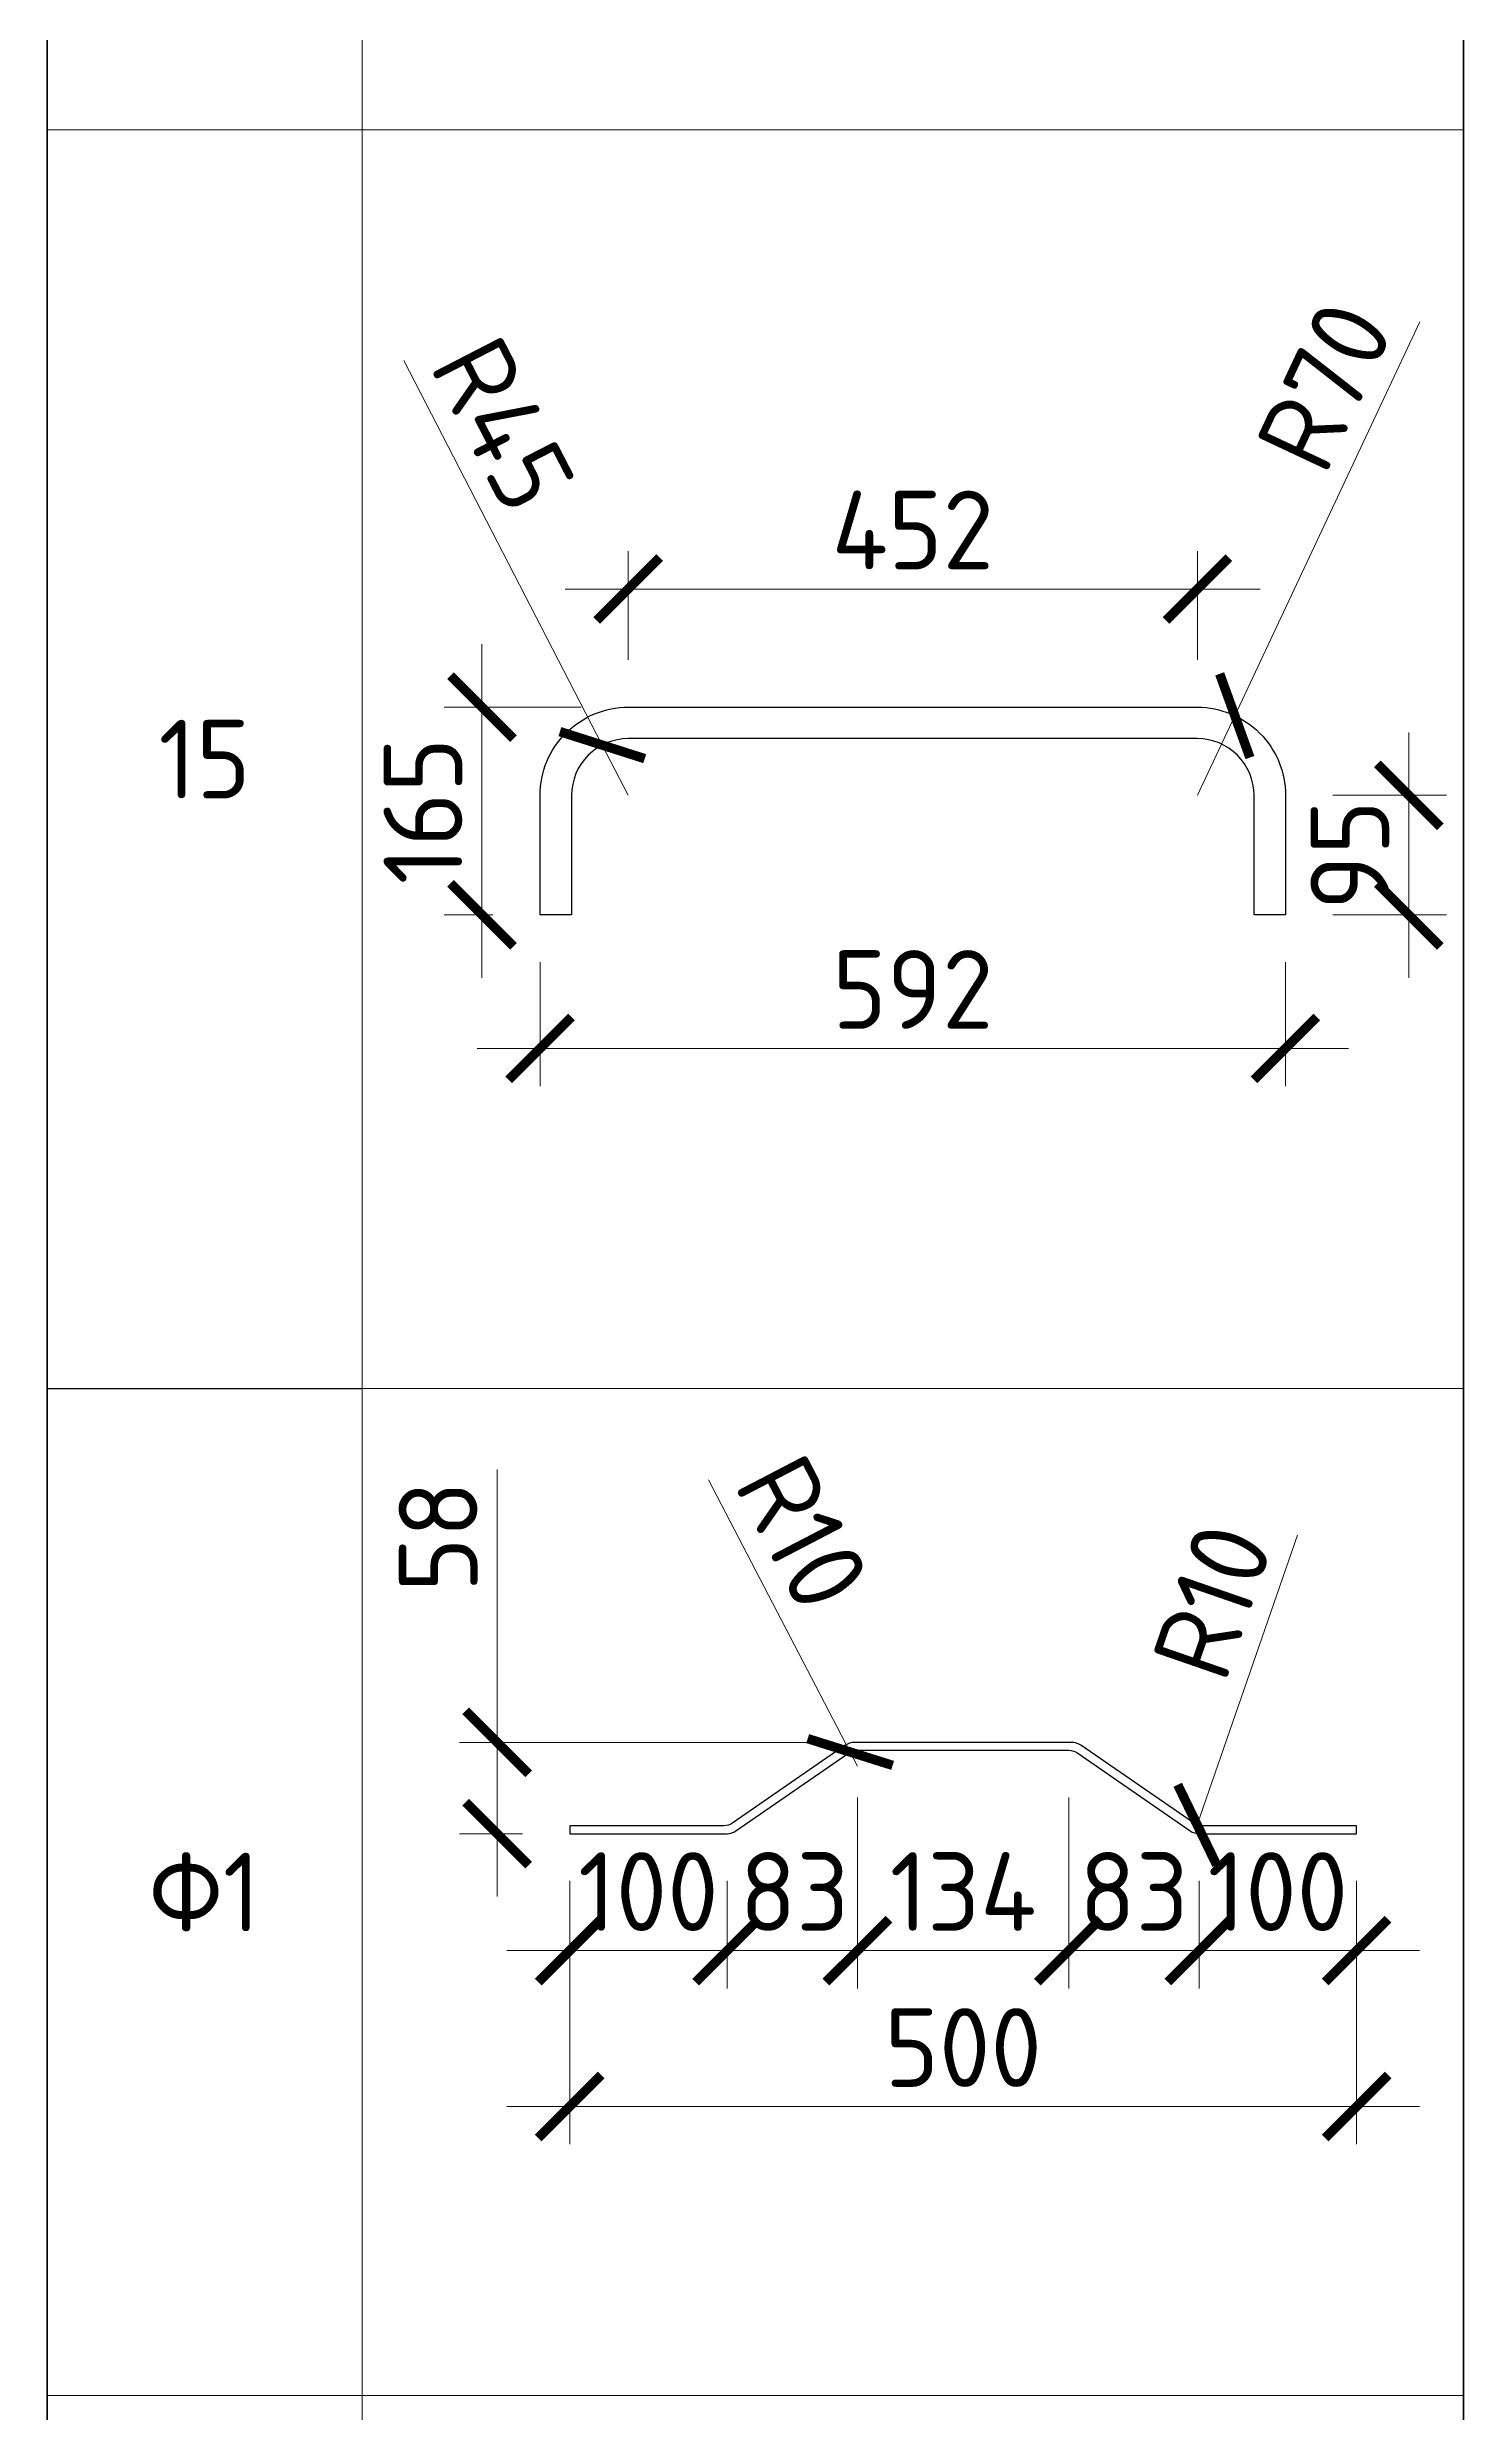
# Model space of a CAD drawing. Header units: millimetres. Extents: x -65574 to 111613, y -106550 to -50518.
# Drawn here: x 110592 to 111492, y -71346 to -69843 of the extents above; entities that cross this region are included whole.
import ezdxf

# ---------------------------------------------------------------- set-up
doc = ezdxf.new("R2010")
doc.units = ezdxf.units.MM
doc.layers.get('Defpoints').update_dxf_attribs({"color": 6})
doc.styles.add('GOST-2.304_Type-B', font='GOST Common.ttf')
doc.dimstyles.new('УРСТ', dxfattribs={"dimtxt": 2.5, "dimasz": 2, "dimexe": 1.2, "dimexo": 1.5, "dimtad": 1, "dimdec": 0, "dimrnd": 1, "dimtxsty": 'GOST-2.304_Type-B', "dimblk": 'ARCHTICK', "dimcen": 2, "dimdle": 2, "dimazin": 3, "dimtfac": 1, "dimtdec": 0, "dimtmove": 1, "dimatfit": 0, "dimldrblk": 'NONE', "dimlwd": 15, "dimlwe": 15, "dimarcsym": 0})

# ---------------------------------------------------------------- blocks, each defined once
blk = doc.blocks.new('*T36')
at = {"color": 7, "lineweight": 50, "transparency": 16777216}
for p, q in [((0, 0), (900, 0)), ((0, 0), (0, -6910)), ((900, 0), (900, -6910)), ((0, -6910), (900, -6910))]:
    blk.add_line(p, q, dxfattribs=at)
at = {"color": 7, "lineweight": 20, "transparency": 16777216}
for p, q in [((200, 0), (200, -6910)), ((0, -150), (900, -150)), ((0, -950), (900, -950)), ((0, -1750), (900, -1750)), ((0, -2750), (900, -2750)), ((0, -3550), (900, -3550)), ((200, -4350), (900, -4350)), ((0, -4990), (900, -4990))]:
    blk.add_line(p, q, dxfattribs=at)
at = {"color": 0, "lineweight": -2, "transparency": 16777216}
blk.add_line((0, -4350), (200, -4350), dxfattribs=at)
at = {"color": 7, "lineweight": 15, "transparency": 16777216}
blk.add_line((0, -5630), (900, -5630), dxfattribs=at)
at = {"color": 7, "lineweight": -2, "transparency": 16777216}
blk.add_line((0, -6270), (900, -6270), dxfattribs=at)
at = {"transparency": 16777216, "attachment_point": 5, "style": 'GOST-2.304_Type-B'}
for s, insert, char_height, width in [('Поз.', (100, -75), 50, 199.4), ('{\\H20x;Эскиз}', (550, -75), 2.5, 699.4), ('{\\H0.28571x;11}', (100, -550), 175, 199.4), ('12', (100, -1350), 50, 199.4), ('{\\H0.28571x;13}', (100, -2250), 175, 199.4), ('14', (100, -3150), 50, 199.4), ('{\\H0.28571x;15}', (100, -3950), 175, 199.4), ('Ф1', (100, -4670), 50, 199.4), ('Ф2', (100, -5310), 50, 199.4), ('Ф3', (100, -5950), 50, 199.4), ('Ф4', (100, -6590), 50, 199.4)]:
    blk.add_mtext(s, dxfattribs=dict(at, insert=insert, char_height=char_height, width=width))
blk = doc.blocks.new('_ArchTick')
at = {"color": 0, "linetype": 'ByBlock', "const_width": 0.15}
blk.add_lwpolyline([(-0.5, -0.5), (0.5, 0.5)], dxfattribs=at)
blk = doc.blocks.new('*D41')
at = {"color": 0, "lineweight": 15, "transparency": 16777216}
for p, q in [((110878.3, -70746.4), (110878.3, -70919.8)), ((110878.3, -70919.8), (110878.3, -70879.8)), ((111075.2, -70919.8), (110854.3, -70919.8)), ((110878.3, -70919.8), (110878.3, -70977.8)), ((110878.3, -70919.8), (110878.3, -70977.8)), ((110894.4, -70977.8), (110854.3, -70977.8)), ((110878.3, -70977.8), (110878.3, -71017.8))]:
    blk.add_line(p, q, dxfattribs=at)
at = {"layer": 'Defpoints', "color": 0, "lineweight": -2, "transparency": 16777216}
for p in [(111105.2, -70919.8), (110878.3, -70977.8), (110924.4, -70977.8)]:
    blk.add_point(p, dxfattribs=at)
at = {"color": 0, "lineweight": 15, "transparency": 16777216, "xscale": 40, "yscale": 40, "zscale": 40}
for p, rotation in [((110878.3, -70919.8), 270), ((110878.3, -70977.8), 90)]:
    blk.add_blockref('_ArchTick', p, dxfattribs=dict(at, rotation=rotation))
at = {"color": 0, "lineweight": 15, "transparency": 16777216, "insert": (110840.8, -70788.9), "char_height": 50, "attachment_point": 5, "rotation": 90, "style": 'GOST-2.304_Type-B'}
blk.add_mtext('\\A1;58', dxfattribs=at)
blk = doc.blocks.new('_None')
blk = doc.blocks.new('*D42')
at = {"color": 0, "lineweight": 15, "transparency": 16777216}
for p, q in [((110924.4, -71007.8), (110924.4, -71076.1)), ((111024.4, -71007.8), (111024.4, -71076.1)), ((110884.4, -71052.1), (111064.4, -71052.1))]:
    blk.add_line(p, q, dxfattribs=at)
at = {"layer": 'Defpoints', "color": 0, "lineweight": -2, "transparency": 16777216}
for p in [(110924.4, -70977.8), (111024.4, -70977.8), (111024.4, -71052.1)]:
    blk.add_point(p, dxfattribs=at)
at = {"color": 0, "lineweight": 15, "transparency": 16777216, "xscale": 40, "yscale": 40, "zscale": 40, "rotation": 180}
blk.add_blockref('_ArchTick', (110924.4, -71052.1), dxfattribs=at)
at = {"color": 0, "lineweight": 15, "transparency": 16777216, "xscale": 40, "yscale": 40, "zscale": 40}
blk.add_blockref('_ArchTick', (111024.4, -71052.1), dxfattribs=at)
at = {"color": 0, "lineweight": 15, "transparency": 16777216, "insert": (110974.4, -71014.6), "char_height": 50, "attachment_point": 5, "style": 'GOST-2.304_Type-B'}
blk.add_mtext('\\A1;100', dxfattribs=at)
blk = doc.blocks.new('*D43')
at = {"color": 0, "lineweight": 15, "transparency": 16777216}
for p, q in [((111107.2, -70954.8), (111107.2, -71076.1)), ((111024.4, -71007.8), (111024.4, -71076.1)), ((110984.4, -71052.1), (111147.2, -71052.1))]:
    blk.add_line(p, q, dxfattribs=at)
at = {"layer": 'Defpoints', "color": 0, "lineweight": -2, "transparency": 16777216}
for p in [(111107.2, -70924.8), (111024.4, -70977.8), (111107.2, -71052.1)]:
    blk.add_point(p, dxfattribs=at)
at = {"color": 0, "lineweight": 15, "transparency": 16777216, "xscale": 40, "yscale": 40, "zscale": 40, "rotation": 180}
blk.add_blockref('_ArchTick', (111024.4, -71052.1), dxfattribs=at)
at = {"color": 0, "lineweight": 15, "transparency": 16777216, "xscale": 40, "yscale": 40, "zscale": 40}
blk.add_blockref('_ArchTick', (111107.2, -71052.1), dxfattribs=at)
at = {"color": 0, "lineweight": 15, "transparency": 16777216, "insert": (111067.2, -71014.6), "char_height": 50, "attachment_point": 5, "style": 'GOST-2.304_Type-B'}
blk.add_mtext('\\A1;83', dxfattribs=at)
blk = doc.blocks.new('*D44')
at = {"color": 0, "lineweight": 15, "transparency": 16777216}
for p, q in [((111107.2, -70954.8), (111107.2, -71076.1)), ((111241.5, -70954.8), (111241.5, -71076.1)), ((111067.2, -71052.1), (111281.5, -71052.1))]:
    blk.add_line(p, q, dxfattribs=at)
at = {"layer": 'Defpoints', "color": 0, "lineweight": -2, "transparency": 16777216}
for p in [(111107.2, -70924.8), (111241.5, -70924.8), (111241.5, -71052.1)]:
    blk.add_point(p, dxfattribs=at)
at = {"color": 0, "lineweight": 15, "transparency": 16777216, "xscale": 40, "yscale": 40, "zscale": 40, "rotation": 180}
blk.add_blockref('_ArchTick', (111107.2, -71052.1), dxfattribs=at)
at = {"color": 0, "lineweight": 15, "transparency": 16777216, "xscale": 40, "yscale": 40, "zscale": 40}
blk.add_blockref('_ArchTick', (111241.5, -71052.1), dxfattribs=at)
at = {"color": 0, "lineweight": 15, "transparency": 16777216, "insert": (111174.4, -71014.6), "char_height": 50, "attachment_point": 5, "style": 'GOST-2.304_Type-B'}
blk.add_mtext('\\A1;134', dxfattribs=at)
blk = doc.blocks.new('*D45')
at = {"color": 0, "lineweight": 15, "transparency": 16777216}
for p, q in [((111241.5, -70954.8), (111241.5, -71076.1)), ((111324.4, -71007.8), (111324.4, -71076.1)), ((111201.5, -71052.1), (111364.4, -71052.1))]:
    blk.add_line(p, q, dxfattribs=at)
at = {"layer": 'Defpoints', "color": 0, "lineweight": -2, "transparency": 16777216}
for p in [(111241.5, -70924.8), (111324.4, -70977.8), (111324.4, -71052.1)]:
    blk.add_point(p, dxfattribs=at)
at = {"color": 0, "lineweight": 15, "transparency": 16777216, "xscale": 40, "yscale": 40, "zscale": 40, "rotation": 180}
blk.add_blockref('_ArchTick', (111241.5, -71052.1), dxfattribs=at)
at = {"color": 0, "lineweight": 15, "transparency": 16777216, "xscale": 40, "yscale": 40, "zscale": 40}
blk.add_blockref('_ArchTick', (111324.4, -71052.1), dxfattribs=at)
at = {"color": 0, "lineweight": 15, "transparency": 16777216, "insert": (111282.9, -71014.6), "char_height": 50, "attachment_point": 5, "style": 'GOST-2.304_Type-B'}
blk.add_mtext('\\A1;83', dxfattribs=at)
blk = doc.blocks.new('*D46')
at = {"color": 0, "lineweight": 15, "transparency": 16777216}
for p, q in [((111324.4, -71007.8), (111324.4, -71076.1)), ((111424.4, -71007.8), (111424.4, -71076.1)), ((111284.4, -71052.1), (111464.4, -71052.1))]:
    blk.add_line(p, q, dxfattribs=at)
at = {"layer": 'Defpoints', "color": 0, "lineweight": -2, "transparency": 16777216}
for p in [(111324.4, -70977.8), (111424.4, -70977.8), (111424.4, -71052.1)]:
    blk.add_point(p, dxfattribs=at)
at = {"color": 0, "lineweight": 15, "transparency": 16777216, "xscale": 40, "yscale": 40, "zscale": 40, "rotation": 180}
blk.add_blockref('_ArchTick', (111324.4, -71052.1), dxfattribs=at)
at = {"color": 0, "lineweight": 15, "transparency": 16777216, "xscale": 40, "yscale": 40, "zscale": 40}
blk.add_blockref('_ArchTick', (111424.4, -71052.1), dxfattribs=at)
at = {"color": 0, "lineweight": 15, "transparency": 16777216, "insert": (111374.4, -71014.6), "char_height": 50, "attachment_point": 5, "style": 'GOST-2.304_Type-B'}
blk.add_mtext('\\A1;100', dxfattribs=at)
blk = doc.blocks.new('*D47')
at = {"color": 0, "lineweight": 15, "transparency": 16777216}
for p, q in [((110924.4, -71007.8), (110924.4, -71175.2)), ((111424.4, -71007.8), (111424.4, -71175.2)), ((110884.4, -71151.2), (111464.4, -71151.2))]:
    blk.add_line(p, q, dxfattribs=at)
at = {"layer": 'Defpoints', "color": 0, "lineweight": -2, "transparency": 16777216}
for p in [(110924.4, -70977.8), (111424.4, -70977.8), (111424.4, -71151.2)]:
    blk.add_point(p, dxfattribs=at)
at = {"color": 0, "lineweight": 15, "transparency": 16777216, "xscale": 40, "yscale": 40, "zscale": 40, "rotation": 180}
blk.add_blockref('_ArchTick', (110924.4, -71151.2), dxfattribs=at)
at = {"color": 0, "lineweight": 15, "transparency": 16777216, "xscale": 40, "yscale": 40, "zscale": 40}
blk.add_blockref('_ArchTick', (111424.4, -71151.2), dxfattribs=at)
at = {"color": 0, "lineweight": 15, "transparency": 16777216, "insert": (111174.4, -71113.7), "char_height": 50, "attachment_point": 5, "style": 'GOST-2.304_Type-B'}
blk.add_mtext('\\A1;500', dxfattribs=at)
blk = doc.blocks.new('*D57')
at = {"color": 0, "lineweight": 15, "transparency": 16777216}
for p in [(111012.5, -70753), (111107.2, -70934.8)]:
    blk.add_line(p, (111102.6, -70925.9), dxfattribs=at)
at = {"layer": 'Defpoints', "color": 0, "lineweight": -2, "transparency": 16777216}
for p in [(111102.6, -70925.9), (111107.2, -70934.8)]:
    blk.add_point(p, dxfattribs=at)
at = {"color": 0, "lineweight": 15, "transparency": 16777216, "xscale": 40, "yscale": 40, "zscale": 40, "rotation": 297.506042984648}
blk.add_blockref('_ArchTick', (111102.6, -70925.9), dxfattribs=at)
at = {"color": 0, "lineweight": 15, "transparency": 16777216, "insert": (111072.4, -70786.6), "char_height": 50, "attachment_point": 5, "rotation": 297.506, "style": 'GOST-2.304_Type-B'}
blk.add_mtext('\\A1;R10', dxfattribs=at)
blk = doc.blocks.new('*D58')
at = {"color": 0, "lineweight": 15, "transparency": 16777216}
blk.add_line((111386.9, -70788), (111323.1, -70972.2), dxfattribs=at)
at = {"layer": 'Defpoints', "color": 0, "lineweight": -2, "transparency": 16777216}
for p in [(111326.4, -70962.8), (111323.1, -70972.2)]:
    blk.add_point(p, dxfattribs=at)
at = {"color": 0, "lineweight": 15, "transparency": 16777216, "xscale": 40, "yscale": 40, "zscale": 40, "rotation": 250.900383106945}
blk.add_blockref('_ArchTick', (111323.1, -70972.2), dxfattribs=at)
at = {"color": 0, "lineweight": 15, "transparency": 16777216, "insert": (111332.7, -70830), "char_height": 50, "attachment_point": 5, "rotation": 70.9004, "style": 'GOST-2.304_Type-B'}
blk.add_mtext('\\A1;R10', dxfattribs=at)
blk = doc.blocks.new('*D99')
at = {"color": 0, "lineweight": 15, "transparency": 16777216}
for p, q in [((110868.6, -70221.9), (110868.6, -70433.9)), ((110931.6, -70261.9), (110844.6, -70261.9)), ((110875.6, -70393.9), (110844.6, -70393.9))]:
    blk.add_line(p, q, dxfattribs=at)
at = {"layer": 'Defpoints', "color": 0, "lineweight": -2, "transparency": 16777216}
for p in [(110961.6, -70261.9), (110868.6, -70393.9), (110905.6, -70393.9)]:
    blk.add_point(p, dxfattribs=at)
at = {"color": 0, "lineweight": 15, "transparency": 16777216, "xscale": 40, "yscale": 40, "zscale": 40}
for p, rotation in [((110868.6, -70261.9), 90), ((110868.6, -70393.9), 270)]:
    blk.add_blockref('_ArchTick', p, dxfattribs=dict(at, rotation=rotation))
at = {"color": 0, "lineweight": 15, "transparency": 16777216, "insert": (110831.1, -70327.9), "char_height": 50, "attachment_point": 5, "rotation": 90, "style": 'GOST-2.304_Type-B'}
blk.add_mtext('\\A1;165', dxfattribs=at)
blk = doc.blocks.new('*D107')
at = {"color": 0, "lineweight": 15, "transparency": 16777216}
for p, q in [((110961.6, -70231.9), (110961.6, -70162.8)), ((111323.2, -70231.9), (111323.2, -70162.8)), ((110921.6, -70186.8), (111363.2, -70186.8))]:
    blk.add_line(p, q, dxfattribs=at)
at = {"layer": 'Defpoints', "color": 0, "lineweight": -2, "transparency": 16777216}
for p in [(111323.2, -70186.8), (110961.6, -70261.9), (111323.2, -70261.9)]:
    blk.add_point(p, dxfattribs=at)
at = {"color": 0, "lineweight": 15, "transparency": 16777216, "xscale": 40, "yscale": 40, "zscale": 40, "rotation": 180}
blk.add_blockref('_ArchTick', (110961.6, -70186.8), dxfattribs=at)
at = {"color": 0, "lineweight": 15, "transparency": 16777216, "xscale": 40, "yscale": 40, "zscale": 40}
blk.add_blockref('_ArchTick', (111323.2, -70186.8), dxfattribs=at)
at = {"color": 0, "lineweight": 15, "transparency": 16777216, "insert": (111142.4, -70149.3), "char_height": 50, "attachment_point": 5, "style": 'GOST-2.304_Type-B'}
blk.add_mtext('\\A1;452', dxfattribs=at)
blk = doc.blocks.new('*D108')
at = {"color": 0, "lineweight": 15, "transparency": 16777216}
for p, q in [((110905.6, -70423.9), (110905.6, -70502.8)), ((111379.2, -70423.9), (111379.2, -70502.8)), ((111419.2, -70478.8), (110865.6, -70478.8))]:
    blk.add_line(p, q, dxfattribs=at)
at = {"layer": 'Defpoints', "color": 0, "lineweight": -2, "transparency": 16777216}
for p in [(110905.6, -70393.9), (111379.2, -70393.9), (110905.6, -70478.8)]:
    blk.add_point(p, dxfattribs=at)
at = {"color": 0, "lineweight": 15, "transparency": 16777216, "xscale": 40, "yscale": 40, "zscale": 40, "rotation": 180}
blk.add_blockref('_ArchTick', (110905.6, -70478.8), dxfattribs=at)
at = {"color": 0, "lineweight": 15, "transparency": 16777216, "xscale": 40, "yscale": 40, "zscale": 40}
blk.add_blockref('_ArchTick', (111379.2, -70478.8), dxfattribs=at)
at = {"color": 0, "lineweight": 15, "transparency": 16777216, "insert": (111142.4, -70441.3), "char_height": 50, "attachment_point": 5, "style": 'GOST-2.304_Type-B'}
blk.add_mtext('\\A1;592', dxfattribs=at)
blk = doc.blocks.new('*D109')
at = {"color": 0, "lineweight": 15, "transparency": 16777216}
for p, q in [((111457.6, -70433.9), (111457.6, -70277.9)), ((111409.2, -70317.9), (111481.6, -70317.9)), ((111409.2, -70393.9), (111481.6, -70393.9))]:
    blk.add_line(p, q, dxfattribs=at)
at = {"layer": 'Defpoints', "color": 0, "lineweight": -2, "transparency": 16777216}
for p in [(111379.2, -70317.9), (111457.6, -70317.9), (111379.2, -70393.9)]:
    blk.add_point(p, dxfattribs=at)
at = {"color": 0, "lineweight": 15, "transparency": 16777216, "xscale": 40, "yscale": 40, "zscale": 40}
for p, rotation in [((111457.6, -70317.9), 90), ((111457.6, -70393.9), 270)]:
    blk.add_blockref('_ArchTick', p, dxfattribs=dict(at, rotation=rotation))
at = {"color": 0, "lineweight": 15, "transparency": 16777216, "insert": (111420.1, -70355.9), "char_height": 50, "attachment_point": 5, "rotation": 90, "style": 'GOST-2.304_Type-B'}
blk.add_mtext('\\A1;95', dxfattribs=at)
blk = doc.blocks.new('*D110')
at = {"color": 0, "lineweight": 15, "transparency": 16777216}
for p in [(111464.5, -70017.1), (111323.2, -70317.9)]:
    blk.add_line(p, (111347, -70267.3), dxfattribs=at)
at = {"layer": 'Defpoints', "color": 0, "lineweight": -2, "transparency": 16777216}
for p in [(111347, -70267.3), (111323.2, -70317.9)]:
    blk.add_point(p, dxfattribs=at)
at = {"color": 0, "lineweight": 15, "transparency": 16777216, "xscale": 40, "yscale": 40, "zscale": 40, "rotation": 244.8443818153568}
blk.add_blockref('_ArchTick', (111347, -70267.3), dxfattribs=at)
at = {"color": 0, "lineweight": 15, "transparency": 16777216, "insert": (111404, -70057.7), "char_height": 50, "attachment_point": 5, "rotation": 64.8444, "style": 'GOST-2.304_Type-B'}
blk.add_mtext('\\A1;R70', dxfattribs=at)
blk = doc.blocks.new('*D111')
at = {"color": 0, "lineweight": 15, "transparency": 16777216}
for p in [(110819, -70041.6), (110961.6, -70317.9)]:
    blk.add_line(p, (110945.1, -70286), dxfattribs=at)
at = {"layer": 'Defpoints', "color": 0, "lineweight": -2, "transparency": 16777216}
for p in [(110945.1, -70286), (110961.6, -70317.9)]:
    blk.add_point(p, dxfattribs=at)
at = {"color": 0, "lineweight": 15, "transparency": 16777216, "xscale": 40, "yscale": 40, "zscale": 40, "rotation": 297.3032923165702}
blk.add_blockref('_ArchTick', (110945.1, -70286), dxfattribs=at)
at = {"color": 0, "lineweight": 15, "transparency": 16777216, "insert": (110882.1, -70082.2), "char_height": 50, "attachment_point": 5, "rotation": 297.3033, "style": 'GOST-2.304_Type-B'}
blk.add_mtext('\\A1;R45', dxfattribs=at)

msp = doc.modelspace()

# ---------------------------------------------------------------- linework, layer by layer
at = {"color": 0, "lineweight": -2}
for points in [[(110961.6, -70281.9), (110961.6, -70281.9, 0.414214), (110925.6, -70317.9), (110925.6, -70393.9), (110905.6, -70393.9), (110905.6, -70317.9, -0.414214), (110961.6, -70261.9), (111323.2, -70261.9), (111323.2, -70261.9, -0.414214), (111379.2, -70317.9), (111379.2, -70393.9), (111359.2, -70393.9), (111359.2, -70317.9, 0.414214), (111323.2, -70281.9)], [(111174.4, -70924.8), (111241.5, -70924.8, -0.152459), (111247.2, -70926.6), (111318.7, -70976, 0.152459), (111324.4, -70977.8), (111424.4, -70977.8), (111424.4, -70972.8), (111326.4, -70972.8, -0.152459), (111320.7, -70971), (111249.2, -70921.6, 0.152459), (111243.5, -70919.8), (111174.4, -70919.8), (111105.2, -70919.8, 0.152459), (111099.5, -70921.6), (111028, -70971, -0.152459), (111022.3, -70972.8), (110924.4, -70972.8), (110924.4, -70977.8), (111024.4, -70977.8, 0.152459), (111030, -70976), (111101.5, -70926.6, -0.152459), (111107.2, -70924.8)]]:
    msp.add_lwpolyline(points, format="xyb", close=True, dxfattribs=at)

# ---------------------------------------------------------------- block references
msp.add_blockref('*T36', (110592.4, -66344.9))

# ---------------------------------------------------------------- dimensions: what is measured, and where the dimension line sits
at = {"color": 0, "lineweight": 15}
for center, mpoint, text, picture, middle in [((111323.2, -70317.9), (111347, -70267.3), 'R70', '*D110', (111438, -70073.6)), ((110961.6, -70317.9), (110945.1, -70286), 'R45', '*D111', (110848.8, -70099.4))]:
    dim = msp.add_radius_dim(center=center, mpoint=mpoint, text=text, dimstyle='УРСТ', override={"dimscale": 0}, dxfattribs=at)
    dim.commit()
    dim.dimension.update_dxf_attribs({"geometry": picture, "text_midpoint": middle, "dimtype": 164})
for base, p1, p2, text, picture, middle in [((111323.2, -70186.8), (110961.6, -70261.9), (111323.2, -70261.9), '452', '*D107', (111142.4, -70149.3)), ((110905.6, -70478.8), (111379.2, -70393.9), (110905.6, -70393.9), '592', '*D108', (111142.4, -70441.3))]:
    dim = msp.add_linear_dim(base=base, p1=p1, p2=p2, text=text, dimstyle='УРСТ', override={"dimscale": 0}, dxfattribs=at)
    dim.commit()
    dim.dimension.update_dxf_attribs({"geometry": picture, "text_midpoint": middle})
dim = msp.add_linear_dim(base=(110868.6, -70393.9), p1=(110961.6, -70261.9), p2=(110905.6, -70393.9), angle=90, text='165', dimstyle='УРСТ', override={"dimscale": 0}, dxfattribs=at)
dim.commit()
dim.dimension.update_dxf_attribs({"geometry": '*D99', "text_midpoint": (110831.1, -70327.9)})
dim = msp.add_linear_dim(base=(111457.6, -70317.9), p1=(111379.2, -70393.9), p2=(111379.2, -70317.9), angle=90, text='95', dimstyle='УРСТ', override={"dimscale": 0}, dxfattribs=at)
dim.commit()
dim.dimension.update_dxf_attribs({"geometry": '*D109', "text_midpoint": (111457.6, -70355.9), "dimtype": 160})
dim = msp.add_radius_dim(center=(111107.2, -70934.8), mpoint=(111102.6, -70925.9), dimstyle='УРСТ', override={"dimscale": 0}, dxfattribs=at)
dim.commit()
dim.dimension.update_dxf_attribs({"geometry": '*D57', "text_midpoint": (111072.4, -70786.6)})
dim = msp.add_linear_dim(base=(110878.3, -70977.8), p1=(111105.2, -70919.8), p2=(110924.4, -70977.8), angle=90, dimstyle='УРСТ', override={"dimscale": 0}, dxfattribs=at)
dim.commit()
dim.dimension.update_dxf_attribs({"geometry": '*D41', "text_midpoint": (110880.5, -70788.9), "dimtype": 160})
dim = msp.add_radius_dim(center=(111326.4, -70962.8), mpoint=(111323.1, -70972.2), dimstyle='УРСТ', override={"dimscale": 0}, dxfattribs=at)
dim.commit()
dim.dimension.update_dxf_attribs({"geometry": '*D58', "text_midpoint": (111368.1, -70842.3), "dimtype": 164})
for base, p1, p2, picture, middle in [((111107.2, -71052.1), (111024.4, -70977.8), (111107.2, -70924.8), '*D43', (111067.2, -71052.1)), ((111324.4, -71052.1), (111241.5, -70924.8), (111324.4, -70977.8), '*D45', (111282.9, -71052.1)), ((111024.4, -71052.1), (110924.4, -70977.8), (111024.4, -70977.8), '*D42', (110974.4, -71052.1)), ((111424.4, -71052.1), (111324.4, -70977.8), (111424.4, -70977.8), '*D46', (111374.4, -71052.1))]:
    dim = msp.add_linear_dim(base=base, p1=p1, p2=p2, dimstyle='УРСТ', override={"dimscale": 0}, dxfattribs=at)
    dim.commit()
    dim.dimension.update_dxf_attribs({"geometry": picture, "text_midpoint": middle, "dimtype": 160})
for base, p1, p2, picture, middle in [((111241.5, -71052.1), (111107.2, -70924.8), (111241.5, -70924.8), '*D44', (111174.4, -71014.6)), ((111424.4, -71151.2), (110924.4, -70977.8), (111424.4, -70977.8), '*D47', (111174.4, -71113.7))]:
    dim = msp.add_linear_dim(base=base, p1=p1, p2=p2, dimstyle='УРСТ', override={"dimscale": 0}, dxfattribs=at)
    dim.commit()
    dim.dimension.update_dxf_attribs({"geometry": picture, "text_midpoint": middle})

doc.saveas('drawing.dxf')
